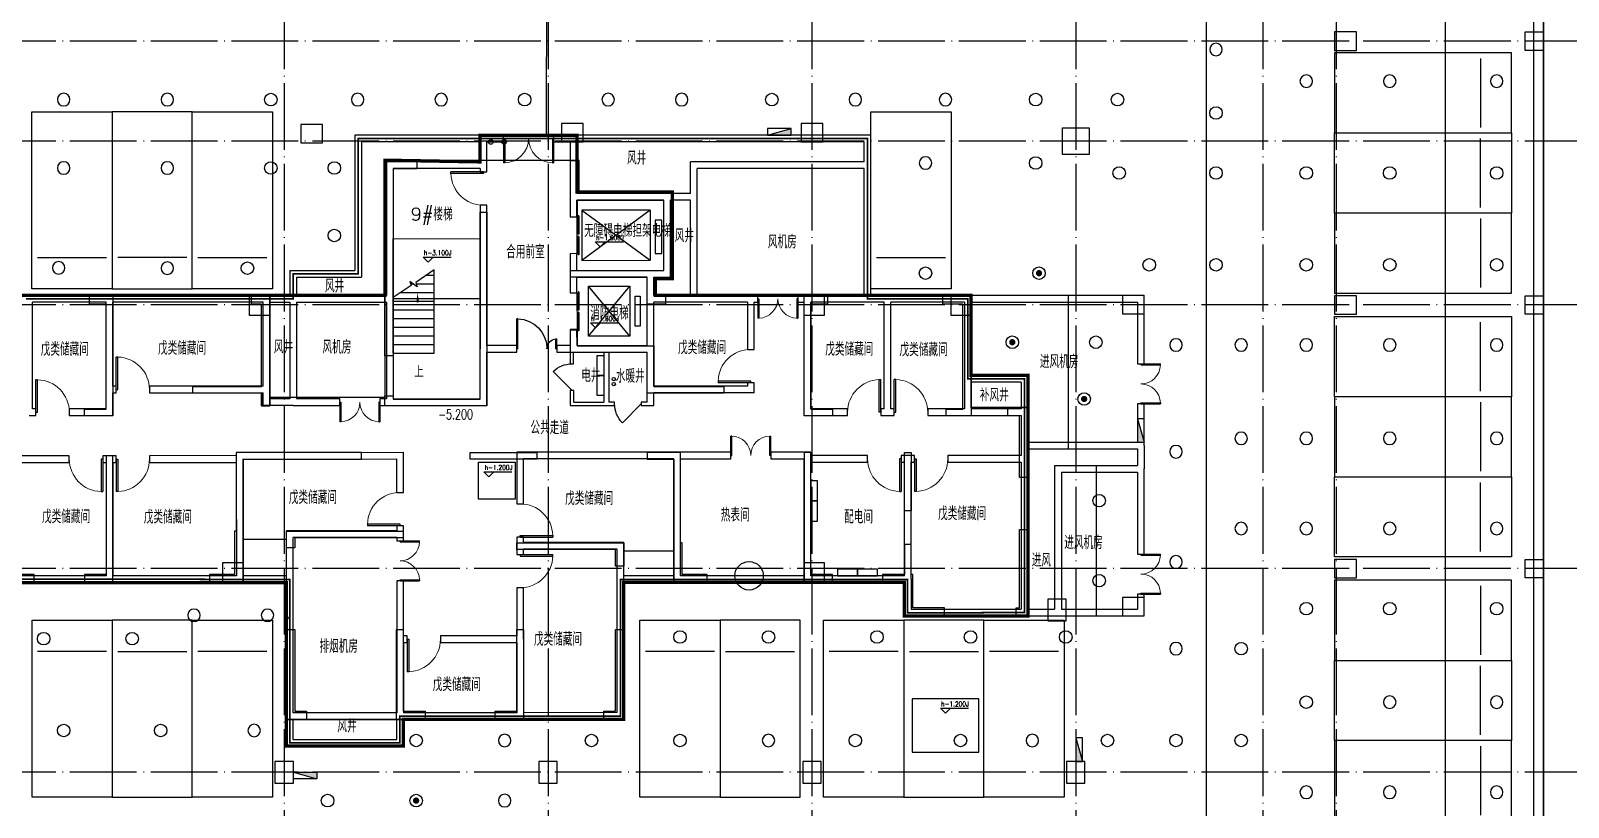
# Model space of a CAD drawing. Extents: x -23309 to 303886, y -33091 to 154511.
# Drawn here: x 68613 to 114644, y 44150 to 67412 of the extents above; entities that cross this region are included whole.
import ezdxf

# ---------------------------------------------------------------- set-up
doc = ezdxf.new("R2010")
doc.units = 0
doc.header["$LTSCALE"] = 1000
doc.header["$MEASUREMENT"] = 0
doc.linetypes.add('CONTINOUS', pattern=[0])
doc.linetypes.add('DOTE', pattern=[2.42, 2, -0.2, 0.02, -0.2])
for name, color, linetype in [('COLUMN', 9, 'Continuous'), ('DIM_ELEV', 3, 'Continuous'), ('DIM_SYMB', 3, 'Continuous'), ('DOTE', 1, 'Continuous'), ('EQUIP_喷淋', 7, 'Continuous'), ('EQUIP_消火栓', 1, 'Continuous'), ('EVTR', 2, 'Continuous'), ('NT-DY', 3, 'Continuous'), ('NT-PY', 1, 'Continuous'), ('NT-加压送风', 6, 'Continuous'), ('Pipe-中', 3, 'Continuous'), ('Pipe-高', 91, 'Continuous'), ('PUB_TEXT', 210, 'Continuous'), ('STAIR', 51, 'Continuous'), ('VPIPE-消防', 1, 'Continuous'), ('WALL', 9, 'Continuous'), ('WINDOW', 4, 'Continuous'), ('下喷', 7, 'Continuous'), ('主楼车库高差线', 6, 'Continuous'), ('住宅楼', 2, 'Continuous'), ('剪力墙闭合区域', 6, 'Continuous'), ('喷淋', 6, 'Continuous'), ('挡土墙', 4, 'Continuous'), ('普通机动车位', 135, 'Continuous'), ('暖通', 4, 'Continuous'), ('机动车位车档', 201, 'Continuous'), ('电气', 3, 'Continuous'), ('车行线', 2, 'Continuous'), ('防火分区', 7, 'Continuous'), ('集水坑', 42, 'CONTINOUS')]:
    doc.layers.add(name, color=color, linetype=linetype)
doc.styles.add('_TCH_DIM', font='SIMPLEX', dxfattribs={"bigfont": 'GBCBIG'})
doc.styles.add('_TCH_WINDOW', font='SIMPLEX', dxfattribs={"height": 3.5, "bigfont": 'GBCBIG'})
doc.styles.add('HNSJY', font='simplex.shx', dxfattribs={"width": 0.8, "bigfont": 'gbcbig.shx'})

# ---------------------------------------------------------------- blocks, each defined once
blk = doc.blocks.new('$DorLib2D$00000002')
for p, q in [((-0.5, 0), (-0.5, 0.4875)), ((-0.475, 0.4875), (-0.5, 0.4875)), ((-0.475, 0), (-0.475, 0.4875)), ((0.475, 0), (0.475, 0.4875)), ((0.475, 0.4875), (0.5, 0.4875)), ((0.5, 0), (0.5, 0.4875)), ((-0.5, 0), (-0.475, 0)), ((0.5, 0), (0.475, 0))]:
    blk.add_line(p, q)
at = {"lineweight": 13}
for centre, start, end in [((-0.4875, 0), 0, 88.53072), ((0.4875, 0), 91.46928, 180)]:
    blk.add_arc(centre, 0.4875, start, end, dxfattribs=at)
blk = doc.blocks.new('$DorLib2D$00000001')
for p, q in [((0.45, 0.975), (0.5, 0.975)), ((0.45, 0), (0.45, 0.975)), ((0.5, 0), (0.5, 0.975)), ((0.5, 0), (0.45, 0))]:
    blk.add_line(p, q)
at = {"lineweight": 13}
blk.add_arc((0.475, 0), 0.975, 91.4693, 180, dxfattribs=at)
blk = doc.blocks.new('$DorLib2D$00000225')
at = {"color": 0}
for p, q in [((0.475, -0.001), (0.475, 0.752)), ((0.475, 0.752), (0.5, 0.752)), ((0.5, -0.001), (0.5, 0.752)), ((-0.5, 0), (-0.5, 0.252)), ((-0.475, 0.252), (-0.5, 0.252)), ((-0.475, 0), (-0.475, 0.252)), ((-0.475, 0), (-0.5, 0)), ((0.475, -0.001), (0.5, -0.001))]:
    blk.add_line(p, q, dxfattribs=at)
for centre, radius, start, end in [((0.505, -0.002), 0.755, 92.2493, 179.7238), ((-0.501, 0.003), 0.251, 359.7899, 84.0974)]:
    blk.add_arc(centre, radius, start, end, dxfattribs=at)
blk = doc.blocks.new('$DorLib2D$00000127')
at = {"color": 0, "linetype": 'Continuous'}
for p, q in [((-0.033, 0.795), (-0.533, 0.795)), ((-0.533, 0.795), (-0.533, 0.69)), ((-0.033, 0.69), (-0.533, 0.69)), ((0.5, 0.5), (-0.5, 0.5)), ((-0.033, 0.795), (-0.033, 0.69)), ((0.033, 0.795), (0.033, 0.69)), ((0.533, 0.795), (0.033, 0.795)), ((0.533, 0.69), (0.033, 0.69)), ((0.533, 0.795), (0.533, 0.69))]:
    blk.add_line(p, q, dxfattribs=at)
blk = doc.blocks.new('$DorLib2D$00000114')
at = {"color": 0}
blk.add_line((0.5, 0), (-0.207, 0.707), dxfattribs=at)
blk.add_arc((0.5, 0), 1, 135, 180, dxfattribs=at)
blk = doc.blocks.new('saDfasdgsdfhgsdf')
at = {"layer": 'STAIR'}
for p, q in [((563092, 111810), (562874, 111967)), ((562874, 111967), (562915, 111847)), ((562898, 111898), (562970, 111898)), ((563602, 112314), (563047, 111937)), ((563047, 111937), (563092, 111810)), ((563061, 111898), (563602, 111898)), ((563372, 112158), (563602, 112158)), ((563602, 109818), (563602, 112314)), ((562915, 111847), (562377, 111482)), ((562377, 109818), (562377, 111482)), ((562607, 111638), (563602, 111638)), ((562377, 111378), (563602, 111378)), ((562377, 111118), (563602, 111118)), ((562377, 110858), (563602, 110858)), ((562377, 110598), (563602, 110598)), ((562377, 110338), (563602, 110338)), ((562377, 110078), (563602, 110078)), ((562377, 109818), (563602, 109818))]:
    blk.add_line(p, q, dxfattribs=at)
blk = doc.blocks.new('VAEGFHGFD')
at = {"layer": '车行线'}
blk.add_line((327469, 193286), (327469, 134080), dxfattribs=at)
blk = doc.blocks.new('7#住宅楼')
at = {"layer": '住宅楼', "ltscale": 2, "const_width": 100}
blk.add_lwpolyline([(32408640, -2926074), (32416840, -2926074), (32416840, -2930973), (32420341, -2930972), (32420341, -2930172), (32426940, -2930171), (32426940, -2926071), (32435340, -2926070), (32435340, -2927077), (32439040, -2927077), (32439039, -2919869), (32437339, -2919870), (32437338, -2917470), (32427888, -2917471), (32427888, -2916971), (32428388, -2916971), (32428388, -2914371), (32425538, -2914372), (32425537, -2912672), (32422637, -2912672), (32422638, -2913472), (32419788, -2913422), (32419788, -2917472), (32416938, -2917473), (32416938, -2917473), (32393578, -2917477)], dxfattribs=at)
blk = doc.blocks.new('hdfjfkjlkjlgh')
at = {"layer": '普通机动车位'}
blk.add_lwpolyline([(22002093, -3456003), (22004493, -3456003), (22004493, -3461303), (22002093, -3461303)], close=True, dxfattribs=at)
at = {"layer": '机动车位车档'}
blk.add_line((22004326, -3456940), (22002260, -3456940), dxfattribs=at)
blk = doc.blocks.new('第二防火分区')
at = {"layer": '防火分区', "color": 6, "ltscale": 5, "const_width": 50}
for points in [[(32408540, -2925975), (32415438, -2925978), (32415438, -2925978), (32416940, -2925978), (32416940, -2927776), (32416940, -2927776), (32416940, -2930876), (32420239, -2930876), (32420239, -2930078), (32426840, -2930078), (32426843, -2925978), (32428539, -2925978), (32428539, -2925978), (32435438, -2925978), (32435438, -2926978), (32438940, -2926975), (32438940, -2919975), (32437240, -2919975), (32437240, -2917578), (32434237, -2917578), (32434237, -2912775), (32418987, -2912776), (32418988, -2916826), (32417038, -2916826), (32417038, -2917578), (32409046, -2917578)], [(32446372, -2861356), (32446372, -2893781), (32454471, -2893781), (32454471, -2940356)]]:
    blk.add_lwpolyline(points, dxfattribs=at)
blk = doc.blocks.new('$TwtSys$00000125')
blk.add_circle((0, 0, 0), 1)
blk = doc.blocks.new('$TwtSys$00000128')
at = {"const_width": 0.5, "elevation": 0}
blk.add_lwpolyline([(0.25, 0, 1), (-0.25, 0, 1)], format="xyb", close=True, dxfattribs=at)
blk.add_circle((0, 0, 0), 1)
blk = doc.blocks.new('$TwtSys$00000434')
for p, q in [((-0.5, 0.5), (-0.5, -0.5)), ((-0.5, -0.5), (0.5, 0.5)), ((0.5, 0.5), (-0.5, 0.5)), ((0.5, -0.5), (0.5, 0.5)), ((-0.5, -0.5), (0.5, -0.5))]:
    blk.add_line(p, q)
blk.add_solid([(0.5, -0.5), (0.5, 0.5), (-0.5, -0.5)])
blk = doc.blocks.new('主楼各辅助点位')
at = {"layer": '喷淋'}
blk.add_circle((559178, 101894), 50, dxfattribs=at)
blk = doc.blocks.new('普通配电总箱-主-46kW')
at = {"layer": '电气'}
blk.add_lwpolyline([(0, 300), (0, -300), (200, -300), (200, 300)], close=True, dxfattribs=at)
blk = doc.blocks.new('普通配电总箱-备-23kW')
at = {"layer": '电气'}
blk.add_lwpolyline([(0, 300), (0, -300), (200, -300), (200, 300)], close=True, dxfattribs=at)
blk = doc.blocks.new('消防配电总箱-主-50kW')
at = {"layer": '电气'}
blk.add_lwpolyline([(-300, 0), (300, 0), (300, 200), (-300, 200)], close=True, dxfattribs=at)
blk = doc.blocks.new('消防配电总箱-备-50kW')
at = {"layer": '电气'}
blk.add_lwpolyline([(-300, 0), (300, 0), (300, 200), (-300, 200)], close=True, dxfattribs=at)
blk = doc.blocks.new('始端箱-336kW')
at = {"layer": '电气'}
blk.add_lwpolyline([(0, 300), (0, -300), (-200, -300), (-200, 300)], close=True, dxfattribs=at)
blk = doc.blocks.new('始端箱-392kW')
at = {"layer": '电气'}
blk.add_lwpolyline([(0, 300), (0, -300), (-200, -300), (-200, 300)], close=True, dxfattribs=at)

msp = doc.modelspace()

# ---------------------------------------------------------------- linework, layer by layer
at = {"layer": 'COLUMN', "color": 3, "ltscale": 5}
for points in [[(107650, 67375), (107650, 66825), (108300, 66825), (108300, 67375)], [(113350, 67375), (113900, 67375), (113900, 66825), (113350, 66825)], [(76699.8, 64600.2), (76699.8, 64050.2), (77349.8, 64050.2), (77349.8, 64600.2)], [(84500.1, 64634.1), (84500.1, 64084.1), (85150.1, 64084.1), (85150.1, 64634.1)], [(91675, 64634.1), (91675, 64084.1), (92325, 64084.1), (92325, 64634.1)], [(99500, 64500), (100300, 64500), (100300, 63700), (99500, 63700)], [(75166.6, 59482.7), (75766.7, 59482.7), (75766.7, 58882.8), (75166.6, 58882.8)], [(91766.6, 59485.2), (92366.7, 59485.2), (92366.7, 58885.3), (91766.6, 58885.3)], [(96166.2, 59480.9), (96766.3, 59480.9), (96766.3, 58880.9), (96166.2, 58880.9)], [(101300, 59480.9), (101300, 58930.9), (101950, 58930.9), (101950, 59480.9)], [(107650, 59475), (107650, 58925), (108300, 58925), (108300, 59475)], [(113350, 59475), (113900, 59475), (113900, 58925), (113350, 58925)], [(107650, 51575), (107650, 51025), (108300, 51025), (108300, 51575)], [(113350, 51575), (113900, 51575), (113900, 51025), (113350, 51025)], [(74367.4, 51477.5), (74967.5, 51477.5), (74967.5, 50877.5), (74367.4, 50877.5)], [(91767.9, 51485.2), (92368, 51485.2), (92368, 50885.3), (91767.9, 50885.3)], [(99066.5, 49736.3), (99616.5, 49736.3), (99616.5, 50386.3), (99066.5, 50386.3)], [(101300, 50436.3), (101300, 49886.3), (101950, 49886.3), (101950, 50436.3)], [(75925, 44875.2), (76475, 44875.2), (76475, 45525.2), (75925, 45525.2)], [(83825, 44875.2), (84375, 44875.2), (84375, 45525.2), (83825, 45525.2)], [(91725, 44875.2), (92275, 44875.2), (92275, 45525.2), (91725, 45525.2)], [(99625, 44875.2), (100175, 44875.2), (100175, 45525.2), (99625, 45525.2)]]:
    msp.add_lwpolyline(points, close=True, dxfattribs=at)
at = {"layer": 'DIM_ELEV'}
for p, q in [((85664.6, 60939.1), (85514.6, 61089.1)), ((85514.6, 61089.1), (86354.6, 61089.1)), ((85664.6, 60939.1), (85814.6, 61089.1)), ((80508.4, 60483.7), (80358.4, 60633.7)), ((80358.4, 60633.7), (81198.4, 60633.7)), ((80508.4, 60483.7), (80658.4, 60633.7)), ((85519.3, 58510.2, -6.9), (85369.3, 58660.2, -6.9)), ((85369.3, 58660.2, -6.9), (86209.3, 58660.2, -6.9)), ((85519.3, 58510.2, -6.9), (85669.3, 58660.2, -6.9)), ((82330, 54051), (82180, 54201)), ((82180, 54201), (83020, 54201)), ((82330, 54051), (82480, 54201)), ((95997.3, 46967.4), (95847.3, 47117.4)), ((95847.3, 47117.4), (96687.3, 47117.4)), ((95997.3, 46967.4), (96147.3, 47117.4))]:
    msp.add_line(p, q, dxfattribs=at)
at = {"layer": 'DIM_SYMB'}
msp.add_lwpolyline([(80194.5, 57488.2, 0, 0, 0), (80194.5, 59573, 0, 80, 0), (80194.5, 59273, 0, 0, 0)], format="xyseb", dxfattribs=at)
at = {"layer": 'DOTE', "linetype": 'DOTE'}
for p, q in [((76200, 136025.4), (76200, -12369.1)), ((84100, 136025.4), (84100, -12369.1)), ((92000, 136025.4), (92000, -12369.1)), ((99900, 136025.4), (99900, -12369.1)), ((105500, 136025.4), (105500, -12369.1)), ((107700, 136025.4), (107700, -12369.1)), ((113600, 136025.4), (113600, -12369.1)), ((267803.3, 67100), (-4883.6, 67100)), ((267803.3, 64100), (-4883.6, 64100)), ((267803.3, 59200), (-4883.6, 59200)), ((267803.3, 51300), (-4883.6, 51300)), ((267803.3, 45200), (-4883.6, 45200))]:
    msp.add_line(p, q, dxfattribs=at)
at = {"layer": 'EVTR'}
for p, q in [((87161.2, 62034.5), (85111.3, 62034.2)), ((85111.3, 62034.2), (85111.5, 60534.2)), ((85111.3, 62034.2), (87161.4, 60534.5)), ((87161.2, 62034.5), (85111.5, 60534.2)), ((87161.2, 62034.5), (87161.4, 60534.5)), ((87511.2, 61734.6), (87311.2, 61734.6)), ((87311.2, 61734.6), (87311.4, 60734.6)), ((87511.4, 60734.6), (87511.2, 61734.6)), ((85111.5, 60534.2), (87161.4, 60534.5)), ((87311.4, 60734.6), (87511.4, 60734.6)), ((85311.6, 59759.2, -6.9), (86551.6, 59759.4, -6.9)), ((85311.9, 58259.2, -6.9), (85311.6, 59759.2, -6.9)), ((86551.9, 58259.4, -6.9), (85311.6, 59759.2, -6.9)), ((85311.9, 58259.2, -6.9), (86551.6, 59759.4, -6.9)), ((86551.6, 59759.4, -6.9), (86551.9, 58259.4, -6.9)), ((86706.8, 58559.5, -6.9), (86706.7, 59459.5, -6.9)), ((86706.7, 59459.5, -6.9), (86861.7, 59459.5, -6.9)), ((86861.7, 59459.5, -6.9), (86861.8, 58559.5, -6.9)), ((86861.8, 58559.5, -6.9), (86706.8, 58559.5, -6.9)), ((86551.9, 58259.4, -6.9), (85311.9, 58259.2, -6.9))]:
    msp.add_line(p, q, dxfattribs=at)
at = {"layer": 'NT-DY', "ltscale": 2}
msp.add_lwpolyline([(84050, 64285.1), (84100, 87799.5), (105500, 87799.5)], dxfattribs=at)
at = {"layer": 'NT-PY', "ltscale": 2}
msp.add_lwpolyline([(58825.1, 32049.4), (63344.2, 32049.4), (64536.2, 31349.5), (72000, 31349.5), (72000, 40099.5), (110965.5, 40099.5), (110965.5, 79437.1)], dxfattribs=at)
at = {"layer": 'NT-加压送风', "ltscale": 2}
for points in [[(99669, 59480.3), (99668.2, 54885.8)], [(100508.8, 54385.9), (100508.8, 49885.8)]]:
    msp.add_lwpolyline(points, dxfattribs=at)
at = {"layer": 'Pipe-中', "color": 3, "linetype": 'Continuous'}
msp.add_circle((86065.8, 56979.2), 50, dxfattribs=at)
at = {"layer": 'Pipe-高', "linetype": 'Continuous'}
msp.add_circle((86065.8, 56829.2), 50, dxfattribs=at)
at = {"layer": 'VPIPE-消防', "color": 14}
for centre in [(82385.8, 64083.8), (82783.2, 64083.6)]:
    msp.add_circle(centre, 70, dxfattribs=at)
at = {"layer": 'WALL'}
for p, q in [((82165.9, 64283.7), (78315.9, 64283.1)), ((78315.9, 64283.1), (78316.6, 60233.1)), ((82066, 64083.7), (78516, 64083.2)), ((78516, 64083.2), (78516.6, 60033.2)), ((82066, 63483.7), (82066, 64083.7)), ((82766, 64283.8), (82165.9, 64283.7)), ((82266, 64083.8), (82766, 64083.8)), ((82266.1, 63383.8), (82266, 64083.8)), ((82766, 64083.8), (82766, 64283.8)), ((84865.9, 64284.2), (84266, 64284.1)), ((84266, 64284.1), (84266, 64084.1)), ((84266, 64084.1), (84766, 64084.1)), ((84766, 64084.1), (84766.2, 62434.1)), ((93765.9, 64285.6), (84865.9, 64284.2)), ((93566, 64085.5), (84966, 64084.2)), ((84966, 64084.2), (84966.2, 62534.2)), ((93566, 63485.5), (93566, 64085.5)), ((93766.1, 63385.6), (93765.9, 64285.6)), ((82066, 63483.7), (79266, 63483.3)), ((79266, 63483.3), (79266.7, 59483.3)), ((82066.1, 63283.7), (79466.1, 63283.3)), ((79466.1, 63283.3), (79466.7, 59383.3)), ((82066.1, 63283.7), (82066.1, 63183.7)), ((82066.1, 63183.7), (82266.1, 63183.8)), ((82266.1, 63183.8), (82266.1, 63383.8)), ((93566, 63485.5), (88366, 63484.7)), ((88366.2, 62534.7), (88366, 63484.7)), ((93566.1, 63285.5), (88566.1, 63284.7)), ((88566.2, 62434.7), (88566.1, 63284.7)), ((93566.7, 59485.5), (93566.1, 63285.5)), ((93766.7, 59485.6), (93766.1, 63385.6)), ((82266.3, 62183.8), (82066.3, 62183.7)), ((82066.3, 62183.7), (82066.9, 57883.7)), ((82266.9, 57983.8), (82266.3, 62183.8)), ((84766.2, 62434.1), (84766.3, 61834.1)), ((87666.2, 62534.6), (84966.2, 62534.2)), ((87566.2, 62334.6), (84966.2, 62334.2)), ((84966.3, 61834.2), (84966.2, 62334.2)), ((87566.6, 60234.6), (87566.2, 62334.6)), ((88366.2, 62534.7), (87666.2, 62534.6)), ((88366.2, 62334.7), (87766.2, 62334.6)), ((87766.6, 60034.6), (87766.2, 62334.6)), ((88366.7, 59484.7), (88366.2, 62334.7)), ((88566.7, 59484.7), (88566.2, 62434.7)), ((84766.3, 61834.1), (84966.3, 61834.2)), ((84966.5, 60734.2), (84766.5, 60734.1)), ((84766.5, 60734.1), (84766.6, 60134.1)), ((84966.6, 60234.2), (84966.5, 60734.2)), ((76366.6, 60232.8), (78316.6, 60233.1)), ((76366.6, 60232.8), (76366.7, 59482.8)), ((76566.6, 60032.9), (78516.6, 60033.2)), ((76566.6, 60032.9), (76566.7, 59482.9)), ((84766.6, 60134.1), (84766.7, 59559.1)), ((84966.6, 60234.2), (87166.6, 60234.5)), ((84966.6, 60034.2), (87066.6, 60034.5)), ((84966.7, 59559.2), (84966.6, 60034.2)), ((87066.7, 59384.5), (87066.6, 60034.5)), ((87166.6, 60234.5), (87566.6, 60234.6)), ((87266.6, 60034.5), (87766.6, 60034.6)), ((87266.7, 59484.5), (87266.6, 60034.5)), ((70966.7, 59482), (68575, 59481.6)), ((75666.7, 59482.7), (70966.7, 59482)), ((75666.7, 59482.7), (76366.7, 59482.8)), ((76566.7, 59482.9), (79266.7, 59483.3)), ((79466.7, 59383.3), (79467.2, 56383.3)), ((84766.7, 59559.1), (84966.7, 59559.2)), ((87066.9, 57984.5), (87066.7, 59384.5)), ((88366.7, 59484.7), (87266.7, 59484.5)), ((90166.7, 59485), (88566.7, 59484.7)), ((90380.8, 59485), (90166.7, 59485)), ((90380.9, 59285), (90380.8, 59485)), ((91866.7, 59485.3), (91580.8, 59485.2)), ((91580.8, 59485.2), (91580.9, 59285.2)), ((93566.7, 59485.5), (91866.7, 59485.3)), ((94266.4, 59485.6), (93766.7, 59485.6)), ((96766.7, 59486), (94266.4, 59485.6)), ((96768.1, 59486), (101950, 59486)), ((101950, 57436), (101950, 59486)), ((70866.7, 59282), (68667, 59281.6)), ((68667.5, 56081.6), (68667, 59281.6)), ((70867.1, 56662), (70866.7, 59282)), ((75566.7, 59282.7), (71066.7, 59282)), ((71067.1, 56762), (71066.7, 59282)), ((75567.1, 56762.7), (75566.7, 59282.7)), ((75766.7, 59282.7), (76366.7, 59282.8)), ((75767.1, 56662.7), (75766.7, 59282.7)), ((76366.7, 59282.8), (76367.2, 56382.8)), ((76566.7, 59282.9), (79266.7, 59283.3)), ((76566.7, 59282.9), (76567.2, 56382.9)), ((79266.7, 59283.3), (79267.2, 56383.3)), ((88466.7, 59284.7), (87266.7, 59284.5)), ((87266.9, 57884.5), (87266.7, 59284.5)), ((90066.7, 59285), (88466.7, 59284.7)), ((90066.7, 59285), (90066.9, 57864.7)), ((90266.7, 59285), (90380.9, 59285)), ((90266.9, 57864.7), (90266.7, 59285)), ((91580.9, 59285.2), (91766.7, 59285.2)), ((91767.2, 55885.2), (91766.7, 59285.2)), ((93666.7, 59285.5), (91966.7, 59285.3)), ((91967.2, 56085.3), (91966.7, 59285.3)), ((94166.5, 59285.6), (93666.7, 59285.5)), ((94167, 56085.6), (94166.5, 59285.6)), ((96566.7, 59286), (94366.5, 59285.7)), ((94367, 56085.7), (94366.5, 59285.7)), ((96566.7, 59286), (96567.1, 56986)), ((96767.1, 59286), (101750, 59286)), ((96767.1, 59286), (96767.1, 57086)), ((101750, 59286), (101750, 57436)), ((84966.8, 58459.2), (84766.8, 58459.1)), ((84766.8, 58459.1), (84766.9, 57984.1)), ((84966.9, 57984.2), (84966.8, 58459.2)), ((82067.2, 56383.7), (82066.9, 57883.7)), ((83167.2, 57983.9), (82266.9, 57983.8)), ((82266.9, 57783.8), (83167.3, 57783.9)), ((82267.2, 56183.8), (82266.9, 57783.8)), ((83167.3, 57783.9), (83167.2, 57983.9)), ((84766.9, 57984.1), (84367.2, 57984.1)), ((84367.2, 57984.1), (84367.3, 57784.1)), ((84367.3, 57784.1), (84766.9, 57784.1)), ((84766.9, 57784.1), (84767, 57434.1)), ((84866.9, 57784.2), (85766.9, 57784.3)), ((84867, 57434.2), (84866.9, 57784.2)), ((84966.9, 57984.2), (85916.9, 57984.3)), ((85766.9, 57784.3), (85767.2, 56284.3)), ((85916.9, 57984.3), (87066.9, 57984.5)), ((85916.9, 57784.3), (87066.9, 57784.5)), ((85916.9, 57784.3), (85917.2, 56284.3)), ((87067.1, 56664.5), (87066.9, 57784.5)), ((87267.1, 56764.5), (87266.9, 57884.5)), ((90066.9, 57864.7), (90266.9, 57864.7)), ((84767, 57434.1), (84867, 57434.2)), ((98467.1, 57086.3), (96767.1, 57086)), ((98467.1, 57086.3), (98467.2, 55986.3)), ((101750, 57436), (101950, 57436)), ((70867.2, 56082), (70867.1, 56662)), ((71167.1, 56762), (71067.1, 56762)), ((71167.1, 56562), (71167.1, 56762)), ((75567.1, 56762.7), (72167.1, 56762.2)), ((72167.1, 56762.2), (72167.1, 56562.2)), ((75767.2, 56382.7), (75767.1, 56662.7)), ((84867.1, 56634.2), (84767.1, 56634.1)), ((84767.1, 56634.1), (84767.2, 56184.1)), ((84867.2, 56284.2), (84867.1, 56634.2)), ((87067.2, 56284.5), (87067.1, 56664.5)), ((90067.1, 56765), (87267.1, 56764.5)), ((90267.1, 56864.7), (90067.1, 56864.7)), ((90067.1, 56864.7), (90067.1, 56765)), ((90267.1, 56565), (90267.1, 56864.7)), ((96567.1, 56986), (96567.2, 56086)), ((98267.1, 56886.3), (96767.1, 56886)), ((96767.1, 56886), (96767.2, 56086)), ((98267.1, 56886.3), (98267.2, 56086.3)), ((71067.2, 55882), (71067.1, 56562)), ((71067.1, 56562), (71167.1, 56562)), ((72167.1, 56562.2), (75567.1, 56562.7)), ((75567.2, 56182.7), (75567.1, 56562.7)), ((76467.2, 56182.8), (75567.2, 56182.7)), ((76367.2, 56382.8), (75767.2, 56382.7)), ((76467.2, 56182.8), (77867.5, 56183.1)), ((77867.4, 56383.1), (76567.2, 56382.9)), ((77867.5, 56183.1), (77867.4, 56383.1)), ((79267.2, 56383.3), (79067.4, 56383.3)), ((79067.4, 56383.3), (79067.5, 56183.3)), ((79067.5, 56183.3), (79367.2, 56183.3)), ((79367.2, 56183.3), (82267.2, 56183.8)), ((79467.2, 56383.3), (82067.2, 56383.7)), ((84767.2, 56184.1), (85917.2, 56184.3)), ((84867.2, 56284.2), (85767.2, 56284.3)), ((86092.2, 56284.4), (85917.2, 56284.3)), ((85917.2, 56184.3), (86092.2, 56184.4)), ((86092.2, 56184.4), (86092.2, 56284.4)), ((87067.2, 56284.5), (86892.2, 56284.5)), ((86892.2, 56284.5), (86892.2, 56184.5)), ((86892.2, 56184.5), (87267.2, 56184.5)), ((90267.1, 56565), (87267.1, 56564.5)), ((87267.2, 56184.5), (87267.1, 56564.5)), ((101950, 56230.9), (101750, 56230.9)), ((101750, 56230.9), (101750, 55086.4)), ((101950, 54986.4), (101950, 56230.9)), ((68567.5, 55881.6), (68767.5, 55881.6)), ((68767.5, 56081.6), (68667.5, 56081.6)), ((68767.5, 55881.6), (68767.5, 56081.6)), ((70867.2, 56082), (69767.5, 56081.8)), ((69767.5, 56081.8), (69767.5, 55881.8)), ((69767.5, 55881.8), (71067.2, 55882)), ((91767.2, 55885.2), (93067, 55885.5)), ((93067, 56085.5), (91967.2, 56085.3)), ((93067, 55885.5), (93067, 56085.5)), ((94167, 56085.6), (94067, 56085.6)), ((94067, 56085.6), (94067, 55885.6)), ((94067, 55885.6), (94267, 55885.6)), ((94267, 55885.6), (94467, 55885.7)), ((94467, 56085.7), (94367, 56085.7)), ((94467, 55885.7), (94467, 56085.7)), ((96567.2, 56086), (95467, 56085.8)), ((95467, 56085.8), (95467, 55885.8)), ((95467, 55885.8), (96709.2, 55886)), ((96709.2, 55886), (98267.2, 55886.3)), ((98267.2, 56086.3), (96767.2, 56086)), ((98267.2, 55886.3), (98267.4, 54686.3)), ((98467.2, 55986.3), (98467.4, 55086.3)), ((74767.4, 54782.6), (79767.4, 54783.4)), ((74767.4, 54782.6), (74767.4, 54683.1)), ((79767.6, 53583.4), (79767.4, 54783.4)), ((87967.4, 54784.7), (83167.4, 54783.9)), ((83167.4, 54783.9), (83167.7, 53238.9)), ((89567.9, 54784.9), (87967.4, 54784.7)), ((89567.9, 54584.9), (89567.9, 54784.9)), ((91967.4, 54785.3), (90767.9, 54785.1)), ((90767.9, 54785.1), (90767.9, 54585.1)), ((91967.4, 54685.3), (91967.4, 54785.3)), ((98467.4, 55086.3), (101750, 55086.4)), ((98467.4, 54886.3), (101750, 54886.4)), ((98467.4, 54886.3), (98467.4, 54586.3)), ((101750, 54886.4), (101750, 54386.4)), ((101950, 54986.4), (101950, 54286.4)), ((69767.4, 54682.3), (67967.4, 54682)), ((68067.5, 54482), (69767.5, 54482.3)), ((69767.5, 54482.3), (69767.4, 54682.3)), ((70967.4, 54682.5), (70767.4, 54682.4)), ((70767.4, 54682.4), (70767.5, 54482.4)), ((70767.5, 54482.4), (70867.5, 54482.5)), ((70867.5, 54482.5), (70868, 51082)), ((71167.4, 54682.5), (70967.4, 54682.5)), ((71067.5, 54482.5), (71068, 51082)), ((71067.5, 54482.5), (71167.5, 54482.5)), ((71167.5, 54482.5), (71167.4, 54682.5)), ((74767.4, 54683.1), (72167.4, 54682.7)), ((72167.4, 54682.7), (72167.5, 54482.7)), ((72167.5, 54482.7), (74767.5, 54483.1)), ((74767.5, 54483.1), (74768, 51082.6)), ((74967.4, 54582.6), (79567.4, 54583.3)), ((74967.4, 54582.6), (74967.4, 54583.1)), ((74967.4, 54583.1), (74968, 51082.6)), ((79567.4, 54583.3), (79567.6, 53583.3)), ((87867.4, 54584.6), (83367.4, 54583.9)), ((83367.7, 53238.9), (83367.4, 54583.9)), ((87868, 51084.6), (87867.4, 54584.6)), ((88067.4, 54584.7), (89567.9, 54584.9)), ((88068, 51084.7), (88067.4, 54584.7)), ((90767.9, 54585.1), (91767.4, 54585.2)), ((91768, 51085.2), (91767.4, 54585.2)), ((91767.4, 54585.2), (91767.4, 54585.2)), ((93667.4, 54685.5), (91967.4, 54685.3)), ((91967.5, 54485.3), (93667.5, 54485.5)), ((91968, 51085.3), (91967.5, 54485.3)), ((93667.5, 54485.5), (93667.4, 54685.5)), ((94867.4, 54685.7), (94667.4, 54685.7)), ((94667.4, 54685.7), (94667.5, 54485.7)), ((94667.5, 54485.7), (94767.5, 54485.7)), ((94768, 51085.7), (94767.5, 54485.7)), ((95067.4, 54685.8), (94867.4, 54685.7)), ((94967.5, 54485.8), (95067.5, 54485.8)), ((94968, 50985.8), (94967.5, 54485.8)), ((95067.5, 54485.8), (95067.4, 54685.8)), ((98267.4, 54686.3), (96067.4, 54685.9)), ((96067.4, 54685.9), (96067.5, 54485.9)), ((96067.5, 54485.9), (98267.5, 54486.3)), ((98267.5, 54486.3), (98268.2, 50086.3)), ((98467.4, 54586.3), (98467.4, 50086.3)), ((99267.6, 54386.4), (99267.6, 50086.3)), ((99267.6, 54386.4), (101750, 54386.4)), ((99467.6, 54186.4), (99467.6, 50086.3)), ((99467.6, 54186.4), (101750, 54186.4)), ((101750, 54186.4), (101750, 51736.3)), ((101950, 51736.3), (101950, 54286.4)), ((79567.6, 53583.3), (79767.6, 53583.4)), ((83167.7, 53238.9), (83367.7, 53238.9)), ((79767.8, 52583.4), (79567.8, 52583.3)), ((79567.8, 52583.3), (79567.8, 52433.3)), ((79767.8, 52333.4), (79767.8, 52583.4)), ((79567.8, 52433.3), (76267.8, 52432.8)), ((76268, 51082.8), (76267.8, 52432.8)), ((79567.8, 52233.3), (76467.8, 52232.8)), ((76468, 50982.8), (76467.8, 52232.8)), ((79567.8, 52233.3), (79567.8, 52132.8)), ((79567.8, 52132.8), (79767.8, 52132.9)), ((79767.8, 52132.9), (79767.8, 52333.4)), ((83367.8, 52238.9), (83167.8, 52238.9)), ((83167.8, 52238.9), (83167.9, 51983.9)), ((83367.8, 52083.9), (83367.8, 52238.9)), ((86367.8, 52084.4), (83367.8, 52083.9)), ((86368, 51084.4), (86367.8, 52084.4)), ((83167.9, 51983.9), (83167.9, 51726)), ((83167.9, 51726), (83367.9, 51726)), ((86167.9, 51884.4), (83367.9, 51883.9)), ((83367.9, 51726), (83367.9, 51883.9)), ((86168, 50984.4), (86167.9, 51884.4)), ((101750, 51736.3), (101950, 51736.3)), ((70868, 51082), (68068, 51081.5)), ((70968, 50882), (68068, 50881.5)), ((74868, 50882.6), (70968, 50882)), ((74768, 51082.6), (71068, 51082)), ((76268, 50882.8), (74868, 50882.6)), ((76268, 51082.8), (74968, 51082.6)), ((76268.7, 46782.8), (76268, 50882.8)), ((76468.6, 46982.8), (76468, 50982.8)), ((79768, 50932.9), (79568, 50932.8)), ((79568, 50932.8), (79568.3, 49183.3)), ((79768.3, 49283.4), (79768, 50932.9)), ((83368.1, 50726), (83168.1, 50726)), ((83168.1, 50726), (83168.3, 49283.9)), ((83368.3, 49183.9), (83368.1, 50726)), ((86168.6, 46984.4), (86168, 50984.4)), ((87868, 51084.6), (86368, 51084.4)), ((87968, 50884.7), (86368, 50884.4)), ((86368.7, 46784.4), (86368, 50884.4)), ((91868, 50885.3), (87968, 50884.7)), ((91768, 51085.2), (88068, 51084.7)), ((94768, 50885.7), (91868, 50885.3)), ((94768, 51085.7), (91968, 51085.3)), ((94768, 50885.7), (94768.2, 49885.7)), ((94968, 50985.8), (94968.2, 50085.8)), ((101950, 50536.3), (101750, 50536.3)), ((101750, 50536.3), (101750, 50086.3)), ((101950, 49886.3), (101950, 50536.3)), ((94768.2, 49885.7), (98468.2, 49886.3)), ((94968.2, 50085.8), (98268.2, 50086.3)), ((98468.2, 50086.3), (99267.6, 50086.3)), ((98468.2, 49886.3), (99367.6, 49886.3)), ((99367.6, 49886.3), (101950, 49886.3)), ((99467.6, 50086.3), (101750, 50086.3)), ((79877.8, 49283.4), (79768.3, 49283.4)), ((79877.8, 49083.4), (79877.8, 49283.4)), ((83168.3, 49283.9), (80877.8, 49283.5)), ((80877.8, 49283.5), (80877.8, 49083.5)), ((79568.3, 49183.3), (79568.6, 46983.3)), ((79768.3, 49083.4), (79877.8, 49083.4)), ((79768.3, 49083.4), (79768.6, 46983.4)), ((80877.8, 49083.5), (83168.3, 49083.9)), ((83168.3, 49083.9), (83168.6, 46983.9)), ((83368.3, 49183.9), (83368.6, 46983.9)), ((79568.6, 46983.3), (76468.6, 46982.8)), ((83168.6, 46983.9), (79768.6, 46983.4)), ((86168.6, 46984.4), (83368.6, 46983.9)), ((76268.8, 45982.8), (76268.7, 46782.8)), ((79569.2, 46783.3), (76468.7, 46782.8)), ((76468.8, 46182.8), (76468.7, 46782.8)), ((79569.3, 46183.3), (79569.2, 46783.3)), ((83268.7, 46783.9), (79769.2, 46783.4)), ((79769.3, 45983.4), (79769.2, 46783.4)), ((86368.7, 46784.4), (83268.7, 46783.9)), ((76468.8, 46182.8), (79569.3, 46183.3)), ((76268.8, 45982.8), (79769.3, 45983.4))]:
    msp.add_line(p, q, dxfattribs=at)
at = {"layer": '主楼车库高差线', "linetype": 'ByBlock', "ltscale": 2, "const_width": 40}
msp.add_lwpolyline([(68065.9, 50879.2), (74967.6, 50879.2), (74967.6, 52179.2), (76265.8, 52179.2), (76265.8, 46779.2), (86365.8, 46779.2), (86365.8, 51829.2), (87865.8, 51829.2), (87865.8, 50883.5), (94765.8, 50879.2), (94765.8, 49879.2), (98465.8, 49879.2), (98465.8, 56129.2), (96765.3, 56129.2), (96765.8, 59473.6), (87315.8, 59479.2), (87315.8, 59979.2), (87815.8, 59979.2), (87815.8, 62579.2), (85015.8, 62579.2), (85015.8, 63529.2), (79215.8, 63529.2), (79215.8, 56428.9), (75765.8, 56428.9), (75764.4, 59475.5), (66066.3, 59479.2)], dxfattribs=at)
at = {"layer": '剪力墙闭合区域', "linetype": 'ByBlock', "ltscale": 2}
for points in [[(79217.3, 57675.6), (79217.3, 63525.6), (80167.3, 63525.6), (80167.3, 63275.6), (79467.3, 63275.6), (79467.3, 57675.6)], [(79467.3, 56375.6), (82067.3, 56375.6), (82067.3, 61975.6), (82267.3, 61975.6), (82267.3, 56175.6), (79217.3, 56175.6), (79217.3, 56475.6), (79467.3, 56475.6)], [(70867.3, 56075.6), (70867.3, 59225.6), (70367.3, 59225.6), (70367.3, 59475.6), (71067.3, 59475.6), (71067.3, 55875.6), (70217.3, 55875.6), (70217.3, 56075.6)], [(91767.3, 55875.6), (91767.3, 59475.6), (92467.3, 59475.6), (92467.3, 59225.6), (91967.3, 59225.6), (91967.3, 56075.6), (92617.3, 56075.6), (92617.3, 55875.6)], [(96516.8, 56075.6), (96516.8, 59225.6), (95916.8, 59225.6), (95916.8, 59475.6), (96766.8, 59475.6), (96766.8, 55875.6), (96017.3, 55875.6), (96017.3, 56075.6)], [(89367.3, 56755.3), (89367.3, 56555.3), (87067.3, 56555.3), (87067.3, 56555.3), (87067.3, 56555.3), (87067.3, 57775.6), (84767.3, 57775.6), (84767.3, 58450.6), (84967.3, 58450.6), (84967.3, 57975.6), (87267.3, 57975.6), (87267.3, 56755.3)], [(98467.3, 54025.6), (98217.3, 54025.6), (98217.3, 55875.6), (97866.8, 55875.6), (97866.8, 56125.6), (98467.3, 56125.6)], [(71067.3, 54675.6), (70867.3, 54675.6), (70867.3, 51125.6), (70217.3, 51125.6), (70217.3, 50875.6), (71067.3, 50875.6)], [(74767.3, 52425.6), (74717.3, 52425.6), (74717.3, 51125.6), (73968.3, 51125.6), (73968.3, 50875.6), (74967.3, 50875.6), (74967.3, 54575.6), (78517.3, 54575.6), (78517.3, 54775.6), (74767.3, 54775.6)], [(83767.3, 54775.6), (83767.3, 54575.6), (81767.3, 54575.6), (81767.3, 54775.6)], [(88117.3, 52075.6), (88067.3, 52075.6), (88067.3, 54775.6), (87067.3, 54775.6), (87067.3, 54575.6), (87867.3, 54575.6), (87867.3, 50875.6), (88866.3, 50875.6), (88866.3, 51125.6), (88117.3, 51125.6)], [(91967.3, 54775.6), (91767.3, 54775.6), (91767.2, 50875.6), (92617.2, 50875.6), (92617.2, 51125.6), (91967.2, 51125.6)], [(94767.3, 54776.1), (94967.3, 54776.1), (94967.3, 53025.6), (94767.3, 53025.6)], [(67867.3, 51125.6), (67817.3, 51125.6), (67817.3, 50125.6), (66867.3, 50125.6), (66867.3, 49875.6), (68067.3, 49875.6), (68067.3, 50875.6), (68717.3, 50875.6), (68717.3, 51125.6), (68067.3, 51125.6), (68067.3, 52025.6), (67867.3, 52025.6)], [(76517.3, 51925.6), (76267.3, 51925.6), (76267.3, 52425.6), (79767.3, 52425.6), (79767.3, 52225.6), (76517.3, 52225.6)], [(83167.3, 51875.6), (83167.3, 52075.6), (86367.3, 52075.6), (86367.3, 51375.6), (86117.3, 51375.6), (86117.3, 51875.6)], [(95017.3, 51125.6), (94967.3, 51125.6), (94967.3, 52025.6), (94767.3, 52025.6), (94767.3, 51125.6), (94117.2, 51125.6), (94117.2, 50875.6), (94767.3, 50875.6), (94767.3, 49875.6), (95967.3, 49875.6), (95967.3, 50125.6), (95017.3, 50125.6)], [(76267.3, 49475.6), (76517.3, 49475.6), (76517.3, 47025.6), (76867.3, 47025.6), (76867.3, 46775.6), (76267.3, 46775.6)], [(79567.3, 49475.6), (79767.3, 49475.6), (79767.3, 47025.6), (80417.3, 47025.6), (80417.3, 46775.6), (79567.3, 46775.6)], [(83167.3, 49475.6), (83367.3, 49475.6), (83367.3, 46775.6), (82517.3, 46775.6), (82517.3, 47025.6), (83167.3, 47025.6)], [(85767.3, 46775.6), (85767.3, 47025.6), (86117.3, 47025.6), (86117.3, 49475.6), (86367.3, 49475.6), (86367.3, 46775.6)]]:
    msp.add_lwpolyline(points, close=True, dxfattribs=at)
for points in [[(85017.3, 62575.6), (87817.3, 62575.6), (87817.3, 59975.6), (87317.3, 59975.6), (87317.3, 59475.6), (87616.8, 59475.6), (87616.8, 59225.6), (87067.3, 59225.6), (87067.3, 60025.6), (84767.3, 60025.6), (84767.3, 60225.6), (87567.3, 60225.6), (87567.3, 62325.6), (84967.3, 62325.6), (84967.3, 61825.6), (84767.3, 61825.6), (84767.3, 63525.6), (85017.3, 63525.6), (85017.3, 62575.6)], [(75517.3, 56555.3), (75517.3, 56175.3), (75767.3, 56175.3), (75767.3, 56555.3), (75767.3, 56175.3), (75517.3, 56175.3), (75517.3, 56555.3), (73467.3, 56555.3), (73467.3, 56755.3), (75517.3, 56755.3), (75517.3, 59225.6), (75217.8, 59225.6), (75217.8, 59475.6), (75767.3, 59475.6), (75767.3, 56555.3)], [(98117.3, 49875.6), (98117.3, 50125.6), (98217.3, 50125.6), (98217.3, 52475.6), (98467.3, 52475.6), (98467.3, 49875.6), (98117.3, 49875.6)]]:
    msp.add_lwpolyline(points, dxfattribs=at)
at = {"layer": '挡土墙'}
for p, q in [((113600, 82875), (113600, 36300)), ((113900, 83175), (113900, 36600))]:
    msp.add_line(p, q, dxfattribs=at)
at = {"layer": '暖通', "color": 1}
msp.add_circle((90118.6, 51084.5), 426.4, dxfattribs=at)
at = {"layer": '集水坑'}
for points in [[(82066.9, 61183.7), (82067.2, 59383.7), (79467.2, 59383.3), (79466.9, 61183.3)], [(83117.5, 54483.9), (83117.6, 53383.9), (82017.6, 53383.7), (82017.5, 54483.7)], [(97000.5, 45800.3), (97000.5, 47400.3), (95000.5, 47400.3), (95000.5, 45800.3)]]:
    msp.add_lwpolyline(points, close=True, dxfattribs=at)

# ---------------------------------------------------------------- block references
at = {"layer": 'EQUIP_喷淋', "yscale": 187.5, "zscale": 187.5}
for p, xscale, rotation in [((104099.8, 66850), -187.5, 179.9999999998358), ((72699.8, 65350), -187.5, 179.9999999998358), ((80899.8, 65350), -187.5, 179.9999999998358), ((88099.8, 65350), -187.5, 179.9999999998358), ((95999.8, 65350), -187.5, 179.9999999998358), ((95399.8, 63450), -187.5, 179.9999999998358), ((72699.8, 63300.2), -187.5, 179.9999999998358), ((72699.8, 60300.2), -187.5, 179.9999999998358), ((104849.8, 58000), -187.5, 179.9999847512936), ((104849.8, 55200), -187.5, 179.9999847512936), ((106799.8, 55200), -187.5, 179.9999847512936), ((109299.8, 55200), -187.5, 179.9999847512936), ((112499.8, 55200), -187.5, 179.9999847512936), ((102900, 54800), -187.5, 179.9999847512936), ((104849.8, 52500), -187.5, 179.9999847512936), ((104849.8, 48900), 187.5, 1.524786420419193e-05), ((109299.8, 47300), -187.5, 179.9999847512936), ((112499.8, 47300), -187.5, 179.9999847512936)]:
    msp.add_blockref('$TwtSys$00000125', p, dxfattribs=dict(at, xscale=xscale, rotation=rotation))
at = {"layer": 'EQUIP_喷淋', "xscale": 187.5, "yscale": 187.5, "zscale": 187.5}
for name, p in [('$TwtSys$00000125', (104099.8, 64950)), ('$TwtSys$00000125', (104099.8, 63150)), ('$TwtSys$00000125', (106799.8, 63150)), ('$TwtSys$00000125', (109299.8, 63150)), ('$TwtSys$00000125', (112499.8, 63150)), ('$TwtSys$00000128', (98799.8, 60150)), ('$TwtSys$00000125', (104099.8, 60400)), ('$TwtSys$00000125', (100600, 53336.4)), ('$TwtSys$00000125', (100600, 50936.4)), ('$TwtSys$00000125', (71649.8, 49200.3)), ('$TwtSys$00000125', (88049.8, 49250)), ('$TwtSys$00000125', (90699.7, 49250)), ('$TwtSys$00000125', (93949.8, 49250)), ('$TwtSys$00000125', (96749.8, 49250)), ('$TwtSys$00000125', (99599.8, 49250)), ('$TwtSys$00000125', (106799.8, 47300)), ('$TwtSys$00000125', (72500, 46450.3)), ('$TwtSys$00000125', (80149.8, 46150)), ('$TwtSys$00000125', (88049.8, 46150)), ('$TwtSys$00000125', (96449.8, 46150)), ('$TwtSys$00000125', (102900, 46150)), ('$TwtSys$00000125', (104849.8, 46150)), ('$TwtSys$00000128', (80149.8, 44350))]:
    msp.add_blockref(name, p, dxfattribs=at)
at = {"layer": 'EQUIP_消火栓', "xscale": 700, "yscale": 200, "zscale": 700}
msp.add_blockref('$TwtSys$00000434', (91025, 64385.2), dxfattribs=at)
at = {"layer": 'EQUIP_消火栓', "yscale": 200, "zscale": 700}
for p, xscale, rotation in [((101850, 55436.4), 700, 270), ((100000, 45875.4), 700, 270), ((76825, 45100.4), -700, 180)]:
    msp.add_blockref('$TwtSys$00000434', p, dxfattribs=dict(at, xscale=xscale, rotation=rotation))
at = {"layer": 'STAIR'}
msp.add_blockref('saDfasdgsdfhgsdf', (-482910.3, -52064.8), dxfattribs=at)
at = {"layer": 'WINDOW'}
for name, p, xscale, yscale, zscale, rotation in [('$DorLib2D$00000002', (83516, 64184), -1499.999999999997, 1499.999999999997, -1499.999999999997, 180.0090111473164), ('$DorLib2D$00000001', (82166.2, 62683.7), 999.9999999999995, 999.9999999999995, 999.9999999999995, 90.00901114731639), ('$DorLib2D$00000127', (84866.4, 61284.2), -1100, 200, -1100, 270.0090111473164), ('$DorLib2D$00000127', (84866.8, 59009.2), -1100, 200, -1100, 270.0090111473164), ('$DorLib2D$00000002', (90980.8, 59385.1), 1199.999999999997, 1199.999999999997, 1199.999999999997, 180.0090111473164), ('$DorLib2D$00000225', (83767.3, 57884), -1200, 1200, -1200, 0.009011147316408952), ('$DorLib2D$00000001', (71667.1, 56662.1), -999.9999999999993, 999.9999999999995, 999.9999999999995, 0.009011147316408952), ('$DorLib2D$00000001', (90167, 57364.7), -999.9999999999995, 999.9999999999995, -999.9999999999995, 90.0090111473164), ('$DorLib2D$00000114', (84817.1, 57034.2), -800.0000000000001, 800.0000000000001, 800.0000000000001, 90.0090111473164), ('$DorLib2D$00000002', (101850, 56830.9), 1200, 1200, 1200, 270), ('$DorLib2D$00000001', (69267.5, 55981.7), -999.9999999999995, 999.9999999999995, -999.9999999999995, 0.009011147316408952), ('$DorLib2D$00000001', (93567, 55985.5), 999.9999999999993, 999.9999999999993, -999.9999999999995, 0.009011147316397699), ('$DorLib2D$00000001', (94967, 55985.8), -999.9999999999993, 999.9999999999995, 999.9999999999995, 0.009011147316408952), ('$DorLib2D$00000002', (78467.4, 56283.2), 1199.999999999997, 1199.999999999997, 1199.999999999997, 180.0090111473164), ('$DorLib2D$00000114', (86492.2, 56234.4), -799.9999999999981, 799.9999999999981, 800.0000000000001, 180.0090111473164), ('$DorLib2D$00000002', (90167.9, 54685), 1200, 1200, -1200, 0.009011147261692158), ('$DorLib2D$00000001', (70267.4, 54582.4), -999.999999999997, 999.9999999999974, 999.9999999999995, 180.0090111473164), ('$DorLib2D$00000001', (71667.4, 54582.6), 999.999999999997, 999.999999999997, -999.9999999999995, 180.0090111473164), ('$DorLib2D$00000001', (94167.4, 54585.6), -999.9999999999994, 999.9999999999999, -999.9999999999994, 180.009011147263), ('$DorLib2D$00000001', (95567.4, 54585.8), 999.9999999999986, 999.9999999999986, 999.9999999999986, 180.0090111472554), ('$DorLib2D$00000001', (79667.7, 53083.3), -999.9999999999995, 999.9999999999995, 999.9999999999995, 90.0090111473164), ('$DorLib2D$00000001', (83267.7, 52738.9), 1000, 1000, 1000, 270.0090111471582), ('$DorLib2D$00000002', (79667.9, 51532.8), 1200, 1200, 1200, 270.0090111473164), ('$DorLib2D$00000001', (83268, 51226), -999.9999999999981, 999.9999999999984, -999.9999999999981, 270.0090111472402), ('$DorLib2D$00000002', (101850, 51136.3), 1200, 1200, 1200, 270), ('$DorLib2D$00000001', (80377.8, 49183.5), 999.999999999997, 999.999999999997, -999.9999999999995, 180.0090111473164)]:
    msp.add_blockref(name, p, dxfattribs=dict(at, xscale=xscale, yscale=yscale, zscale=zscale, rotation=rotation))
at = {"layer": '下喷', "xscale": 187.5, "zscale": 187.5}
for name, p, yscale in [('$TwtSys$00000125', (106799.8, 65900), -187.5), ('$TwtSys$00000125', (109299.8, 65900), -187.5), ('$TwtSys$00000125', (112499.8, 65900), -187.5), ('$TwtSys$00000125', (75799.8, 65350), 187.5), ('$TwtSys$00000125', (83399.8, 65350), 187.5), ('$TwtSys$00000125', (90799.8, 65350), 187.5), ('$TwtSys$00000125', (98699.8, 65350), 187.5), ('$TwtSys$00000125', (101150, 65350), 187.5), ('$TwtSys$00000125', (98699.8, 63450), 187.5), ('$TwtSys$00000125', (75799.8, 63300.2), 187.5), ('$TwtSys$00000125', (77699.8, 63300.2), 187.5), ('$TwtSys$00000125', (101199.8, 63150), 187.5), ('$TwtSys$00000125', (77699.8, 61280.2), 187.5), ('$TwtSys$00000125', (75099.8, 60300.2), 187.5), ('$TwtSys$00000125', (95399.8, 60150), 187.5), ('$TwtSys$00000125', (102099.8, 60400), 187.5), ('$TwtSys$00000125', (106799.8, 60400), 187.5), ('$TwtSys$00000125', (109299.8, 60400), 187.5), ('$TwtSys$00000125', (112499.8, 60400), 187.5), ('$TwtSys$00000128', (98000, 58080.9), 187.5), ('$TwtSys$00000125', (100500, 58080.9), 187.5), ('$TwtSys$00000128', (100150, 56380.9), 187.5), ('$TwtSys$00000125', (73499.7, 49900.3), -187.5), ('$TwtSys$00000125', (75699.7, 49900.3), -187.5), ('$TwtSys$00000125', (68999.8, 49200.3), 187.5), ('$TwtSys$00000125', (69600, 46450.3), 187.5), ('$TwtSys$00000125', (75299.9, 46450.3), -187.5), ('$TwtSys$00000125', (82799.7, 46150), -187.5), ('$TwtSys$00000125', (85399.8, 46150), 187.5), ('$TwtSys$00000125', (90699.7, 46150), -187.5), ('$TwtSys$00000125', (93299.8, 46150), 187.5), ('$TwtSys$00000125', (98599.7, 46150), -187.5), ('$TwtSys$00000125', (100849.8, 46150), 187.5), ('$TwtSys$00000125', (106799.7, 44600), -187.5), ('$TwtSys$00000125', (77499.8, 44350), 187.5), ('$TwtSys$00000125', (82799.7, 44350), -187.5)]:
    msp.add_blockref(name, p, dxfattribs=dict(at, yscale=yscale))
for p, yscale, rotation in [((69599.8, 65350), -187.5, 359.9999999998358), ((78399.8, 65350), -187.5, 359.9999999998358), ((85899.8, 65350), -187.5, 359.9999999998358), ((93299.8, 65350), -187.5, 359.9999999998358), ((69599.8, 63300.2), -187.5, 359.9999999998358), ((69449.8, 60310.2), -187.5, 359.9999999998358), ((102900, 58000), -187.5, 359.9999847512937), ((106799.8, 58000), -187.5, 359.9999847512937), ((109299.8, 58000), -187.5, 359.9999847512937), ((112499.8, 58000), -187.5, 359.9999847512937), ((106799.8, 52500), -187.5, 359.9999847512937), ((109299.8, 52500), -187.5, 359.9999847512937), ((112499.8, 52500), -187.5, 359.9999847512937), ((102900, 51500), -187.5, 359.9999847512937), ((106799.8, 50100), 187.5, 1.524786420419193e-05), ((109299.8, 50100), 187.5, 1.524786420419193e-05), ((112499.8, 50100), 187.5, 1.524786420419193e-05), ((102900, 48900), -187.5, 359.9999847512937), ((109299.8, 44600), -187.5, 359.9999847512937), ((112499.8, 44600), -187.5, 359.9999847512937)]:
    msp.add_blockref('$TwtSys$00000125', p, dxfattribs=dict(at, yscale=yscale, rotation=rotation))
at = {"layer": '住宅楼'}
msp.add_blockref('7#住宅楼', (-32340571.5, 2976955.7), dxfattribs=at)
at = {"layer": '喷淋'}
msp.add_blockref('主楼各辅助点位', (-482910.3, -52064.8), dxfattribs=at)
at = {"layer": '普通机动车位', "xscale": -1}
for p, rotation in [((3568953, -21937742.9), 270), ((-21931042.9, -3396322.6), 180), ((3568953, -21942542.9), 270), ((3568953, -21948042.9), 270), ((3568953, -21953542.9), 270), ((3568953, -21958342.9), 270)]:
    msp.add_blockref('hdfjfkjlkjlgh', p, dxfattribs=dict(at, rotation=rotation))
at = {"layer": '普通机动车位'}
for p, rotation in [((22073142.9, -3396322.6), 180), ((22077942.9, -3396322.6), 180), ((22098259.5, -3396322.6), 180), ((3568953, 22066442.9), 270), ((3568953, 22060942.9), 270), ((3568953, 22056142.9), 270), ((3568953, 22050642.9), 270)]:
    msp.add_blockref('hdfjfkjlkjlgh', p, dxfattribs=dict(at, rotation=rotation))
for p in [(-21933442.9, 3505753.2), (-21928642.9, 3505753.2), (-21915242.9, 3505753.2), (-21909742.9, 3505753.2), (-21904942.9, 3505753.2)]:
    msp.add_blockref('hdfjfkjlkjlgh', p, dxfattribs=at)
at = {"layer": '普通机动车位', "xscale": -1}
for p in [(22075542.9, 3505753.2), (22093742.8, 3505753.2), (22099242.9, 3505753.2)]:
    msp.add_blockref('hdfjfkjlkjlgh', p, dxfattribs=at)
at = {"layer": '电气'}
for name, p in [('始端箱-336kW', (85766.9, 57386.3)), ('始端箱-392kW', (85766.9, 56786.3)), ('普通配电总箱-主-46kW', (91967.6, 53624.9)), ('普通配电总箱-备-23kW', (91967.6, 53024.9)), ('消防配电总箱-主-50kW', (93068, 51085.5)), ('消防配电总箱-备-50kW', (93668, 51085.5))]:
    msp.add_blockref(name, p, dxfattribs=at)
at = {"layer": '车行线'}
msp.add_blockref('VAEGFHGFD', (-223668.5, -109529.6), dxfattribs=at)
at = {"layer": '防火分区', "ltscale": 2}
msp.add_blockref('第二防火分区', (-32340571.5, 2976955.7), dxfattribs=at)

# ---------------------------------------------------------------- texts
at = {"layer": 'PUB_TEXT'}
for s, height, style, width, p in [('风井', 400, 'HNSJY', 0.8, (86464.6, 63400.2)), ('风井', 400, 'HNSJY', 0.8, (87894.1, 61072.4)), ('风机房', 400, 'HNSJY', 0.8, (90683.6, 60889.5)), ('合用前室', 400, 'HNSJY', 0.8, (82848.7, 60590.1)), ('风井', 400, 'HNSJY', 0.8, (77421.1, 59569.7)), ('戊类储藏间', 400, 'HNSJY', 0.8, (68913.1, 57673.4)), ('戊类储藏间', 400, 'HNSJY', 0.8, (72423.1, 57704.6)), ('风井', 400, 'HNSJY', 0.8, (75892.1, 57742.7)), ('风机房', 400, 'HNSJY', 0.8, (77345.5, 57737.8)), ('戊类储藏间', 400, 'HNSJY', 0.8, (87993.5, 57722.6)), ('戊类储藏间', 400, 'HNSJY', 0.8, (92398.9, 57677)), ('戊类储藏间', 400, 'HNSJY', 0.8, (94622.8, 57660.9)), ('进风机房', 400, 'HNSJY', 0.8, (98827.1, 57301.3)), ('电井', 400, 'HNSJY', 0.8, (85094.1, 56888.5)), ('水暖井', 400, 'HNSJY', 0.8, (86130.4, 56869.3)), ('-5.200', 297.5, '_TCH_DIM', 0.705882, (80809.5, 55770.9)), ('公共走道', 400, 'HNSJY', 0.8, (83573.3, 55323.8)), ('戊类储藏间', 400, 'HNSJY', 0.8, (76339.9, 53236.1)), ('戊类储藏间', 400, 'HNSJY', 0.8, (84611, 53204.6)), ('戊类储藏间', 400, 'HNSJY', 0.8, (68950, 52659.2)), ('戊类储藏间', 400, 'HNSJY', 0.8, (71998.5, 52648.7)), ('热表间', 400, 'HNSJY', 0.8, (89271.3, 52708.9)), ('配电间', 400, 'HNSJY', 0.8, (92965.9, 52651.8)), ('戊类储藏间', 400, 'HNSJY', 0.8, (95778.6, 52750.3)), ('进风机房', 400, 'HNSJY', 0.8, (99556.8, 51880.4)), ('进风', 400, 'HNSJY', 0.8, (98581.6, 51352.4)), ('戊类储藏间', 400, 'HNSJY', 0.8, (83677.8, 48989)), ('排烟机房', 400, 'HNSJY', 0.8, (77256.5, 48774.2)), ('戊类储藏间', 400, 'HNSJY', 0.8, (80648.9, 47629.3))]:
    msp.add_text(s, height=height, rotation=0.00901, dxfattribs=dict(at, style=style, width=width)).set_placement(p)
for s, height, style, p in [('9#楼梯', 385.82, '_TCH_WINDOW', (79988.5, 61725.6)), ('无障碍电梯担架电梯', 385.82, '_TCH_WINDOW', (85179.9, 61232.2)), ('上', 337.6, '_TCH_DIM', (80090.3, 57033.2))]:
    msp.add_text(s, height=height, dxfattribs=dict(at, style=style)).set_placement(p)
at = {"layer": 'PUB_TEXT', "color": 0, "style": '_TCH_DIM', "width": 0.705882}
for s, p in [('h-1.600J', (85537.6, 61141.6)), ('h-3.100J', (80381.4, 60686.2)), ('h-1.600J', (85392.3, 58712.7, -6.9)), ('h-1.200J', (82203, 54253.5)), ('h-1.200J', (95870.3, 47169.9))]:
    msp.add_text(s, height=148.75, dxfattribs=at).set_placement(p)
at = {"layer": 'PUB_TEXT', "style": 'HNSJY', "width": 0.8}
msp.add_text('消防电梯', height=400, dxfattribs=at).set_placement((85361.3, 58756.1))
at = {"layer": 'PUB_TEXT', "style": '_TCH_WINDOW'}
for s, p in [('补风井', (97027.2, 56307.4)), ('风井', (77791.7, 46392.8))]:
    msp.add_text(s, height=385.82, rotation=0.00901, dxfattribs=at).set_placement(p)

doc.saveas('drawing.dxf')
